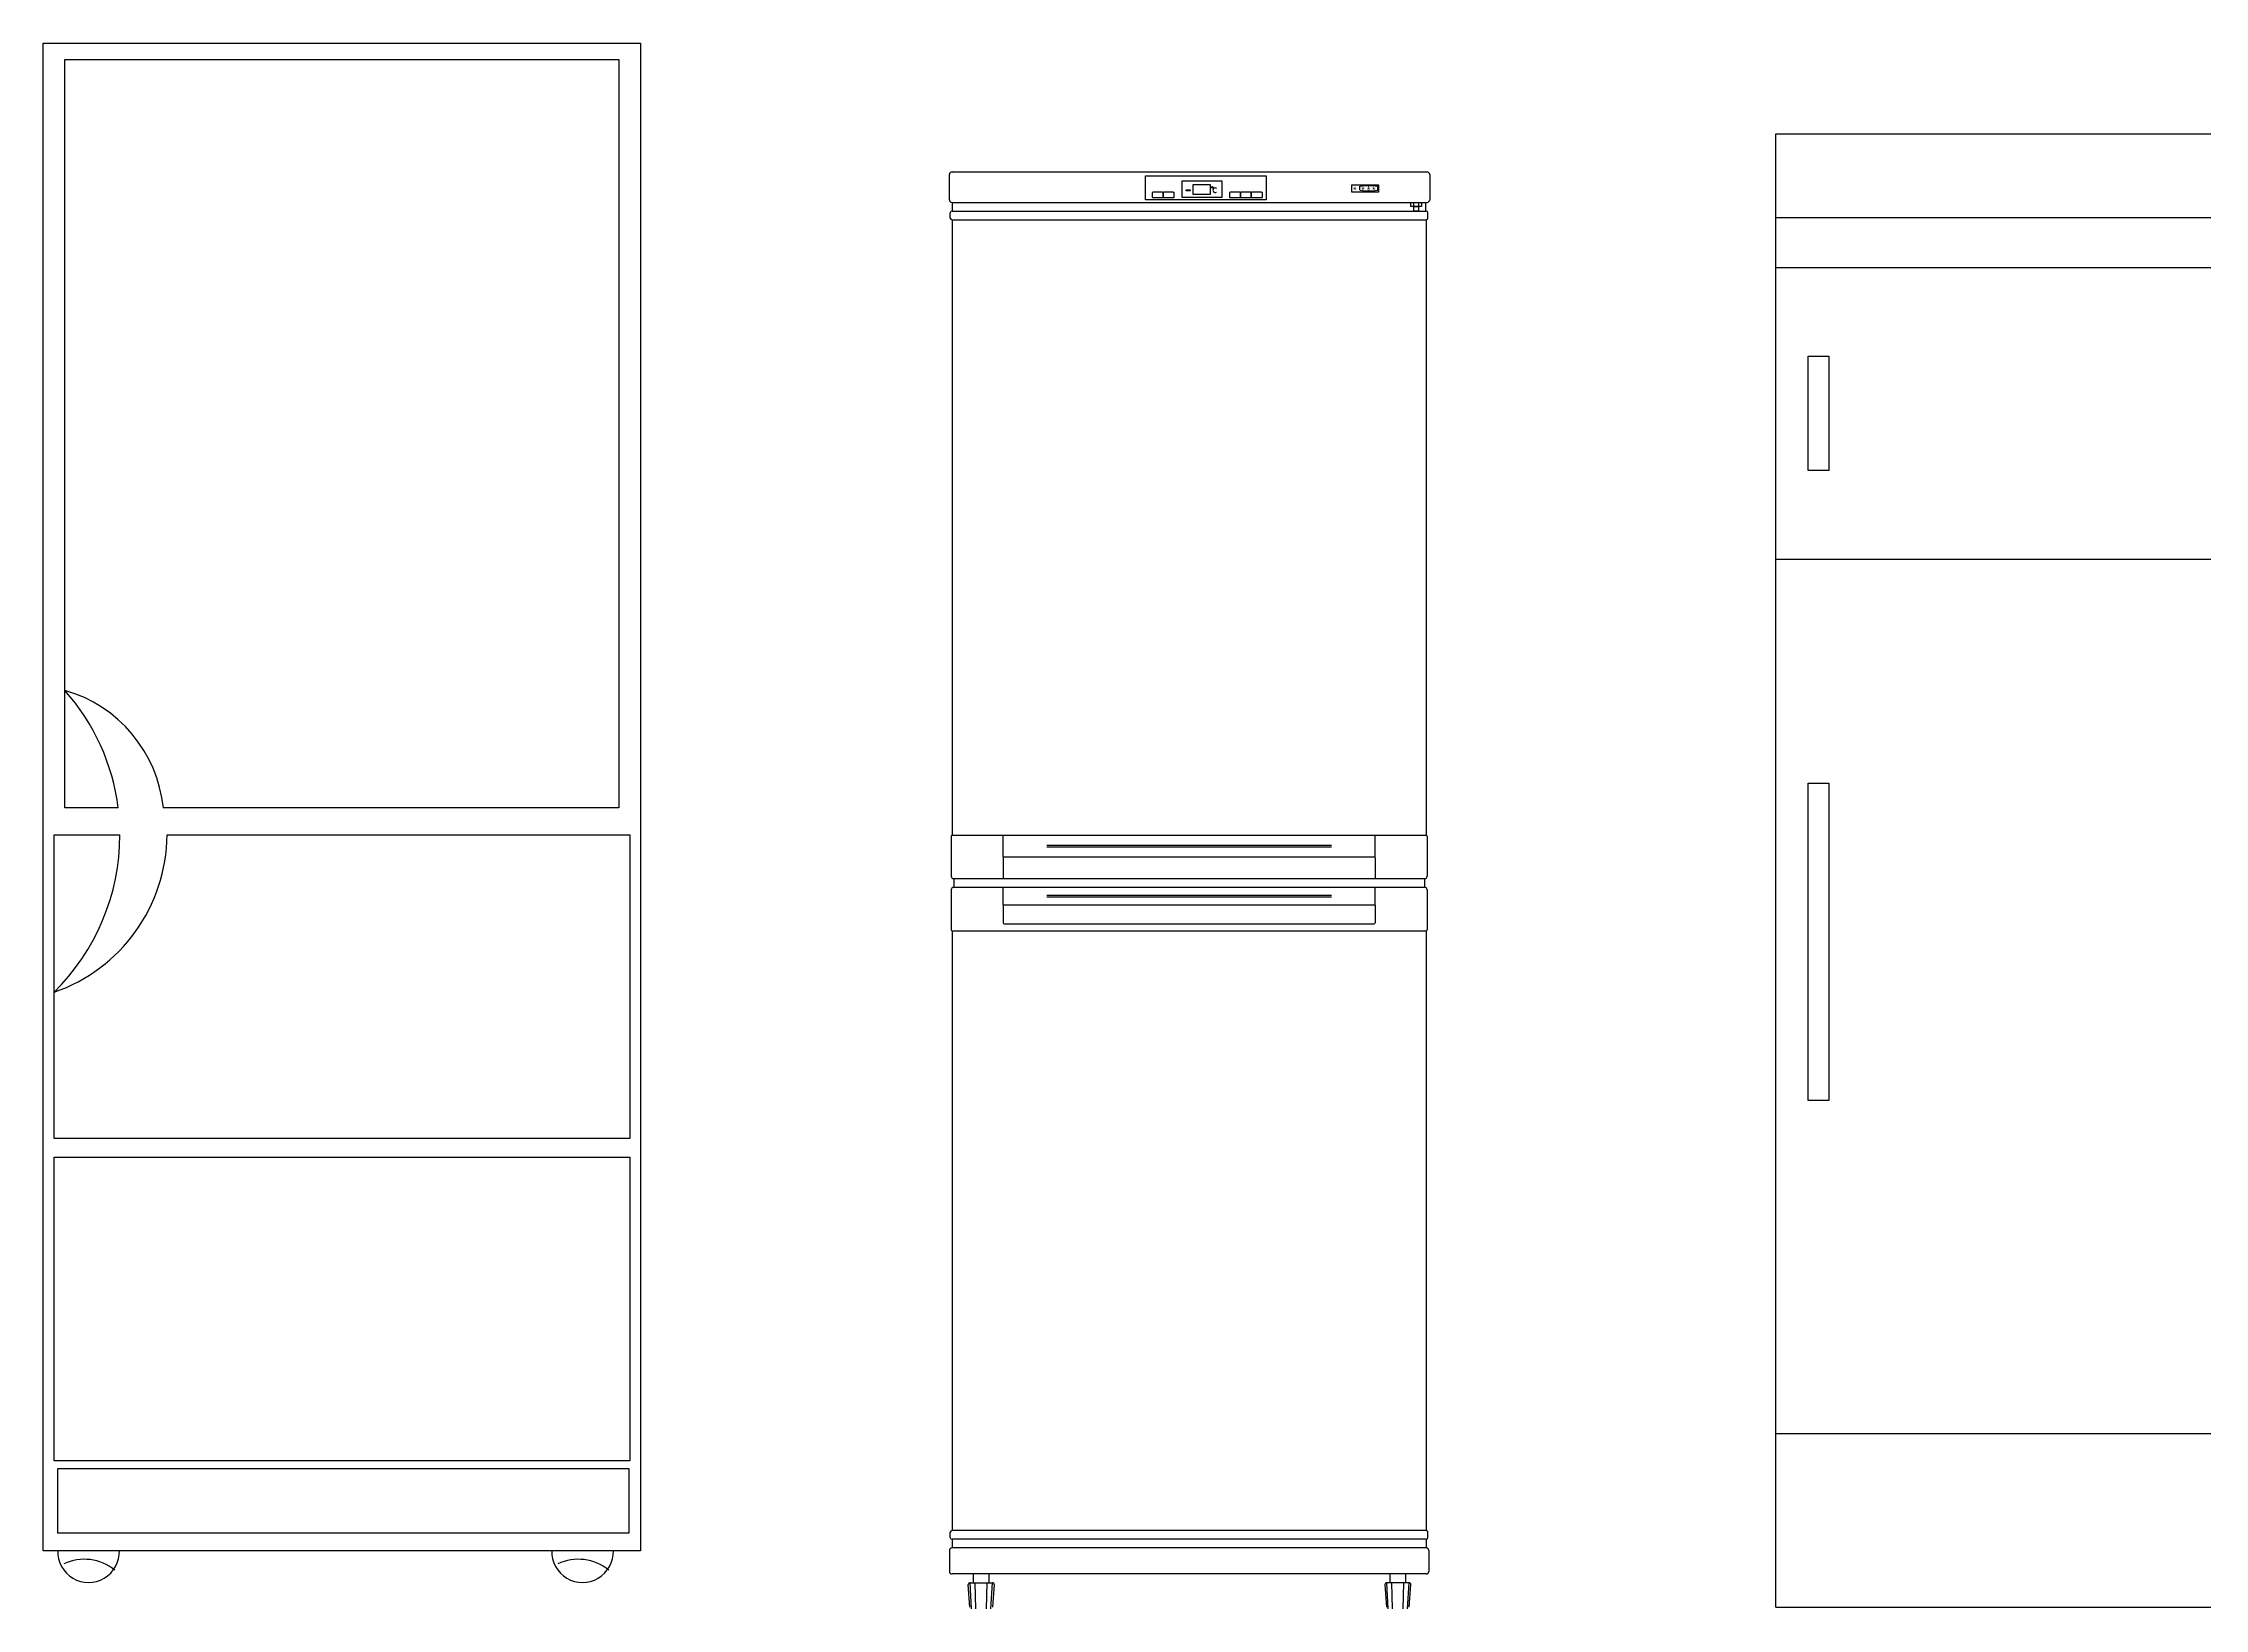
# Model space of a CAD drawing. Header units: millimetres. Extents: x 802 to 11587, y 857 to 9680.
# Drawn here: x 2591 to 5080, y 7773 to 9575 of the extents above; entities that cross this region are included whole.
import ezdxf

# ---------------------------------------------------------------- set-up
doc = ezdxf.new("R2010")
doc.units = ezdxf.units.MM
doc.styles.get("Standard").update_dxf_attribs({"font": 'arial.ttf'})

msp = doc.modelspace()

# ---------------------------------------------------------------- linework, layer by layer
at = {"color": 0}
for p, q in [((2591.1, 7839.9), (2591.1, 9575.4)), ((2591.1, 9575.4), (3279, 9575.4)), ((3279, 9575.4), (3279, 7839.9)), ((2616.1, 8695.2), (2616.1, 9556.7)), ((2616.1, 9556.7), (3254, 9556.7)), ((3254, 9556.7), (3254, 8695.2)), ((4586.1, 9471), (5386.1, 9471)), ((3634.6, 9395.2), (3634.6, 9424.2)), ((3637.6, 9427.2), (4184.6, 9427.2)), ((4187.6, 9424.2), (4187.6, 9395.2)), ((3637.6, 9392.2), (3637.6, 9382.2)), ((3637.6, 9392.2), (4184.6, 9392.2)), ((4168.9, 9392.2), (4168.9, 9387.6)), ((4174.8, 9392.2), (4174.8, 9387.6)), ((4182.6, 9392.2), (4182.6, 9382.2)), ((3635.6, 9374.2), (3635.6, 9380.2)), ((3637.6, 9382.2), (4183.6, 9382.2)), ((3637.6, 9372.2), (3637.6, 8663.7)), ((3637.6, 9372.2), (4183.6, 9372.2)), ((4183.6, 9372.2), (4183.6, 8663.7)), ((4185.6, 9374.2), (4185.6, 9380.2)), ((4623.3, 9083.4), (4623.3, 9215.1)), ((4623.3, 9215.1), (4647.3, 9215.1)), ((4647.3, 9215.1), (4647.3, 9083.4)), ((4647.3, 9083.4), (4623.3, 9083.4)), ((4623.3, 8723.5), (4647.3, 8723.5)), ((4623.3, 8358.2), (4623.3, 8723.5)), ((4647.3, 8723.5), (4647.3, 8358.2)), ((2677.5, 8695.2), (2616.1, 8695.2)), ((3254, 8695.2), (2729.4, 8695.2)), ((2603.6, 8664), (2679.5, 8664)), ((2603.6, 8314.4), (2603.6, 8664)), ((2733.8, 8664), (3266.5, 8664)), ((3266.5, 8664), (3266.5, 8314.4)), ((3636.6, 8662.7), (3636.6, 8616.7)), ((3637.6, 8663.7), (4183.6, 8663.7)), ((3696.6, 8638.7), (3696.6, 8663.7)), ((4124.6, 8638.7), (4124.6, 8663.7)), ((4184.6, 8662.7), (4184.6, 8616.7)), ((3696.6, 8638.7), (3696.6, 8613.7)), ((3696.6, 8638.7), (4124.6, 8638.7)), ((3746.6, 8652.4), (4074.6, 8652.4)), ((3746.6, 8650.4), (4074.6, 8650.4)), ((4124.6, 8638.2), (4124.6, 8613.7)), ((3639.6, 8613.7), (3639.6, 8603.7)), ((3639.6, 8613.7), (4181.6, 8613.7)), ((4181.6, 8613.7), (4181.6, 8603.7)), ((3636.6, 8600.7), (3636.6, 8554.7)), ((3639.6, 8603.7), (4181.6, 8603.7)), ((3696.6, 8583.7), (3696.6, 8603.7)), ((3746.6, 8594.7), (4074.6, 8594.7)), ((3746.6, 8592.7), (4074.6, 8592.7)), ((4124.6, 8583.2), (4124.6, 8603.7)), ((4184.6, 8600.7), (4184.6, 8554.7)), ((3696.6, 8583.7), (4124.6, 8583.7)), ((3696.6, 8583.2), (3696.6, 8562.7)), ((4124.6, 8583.2), (4124.6, 8562.7)), ((3637.6, 8553.7), (3637.6, 7863.2)), ((3637.6, 8553.7), (4183.6, 8553.7)), ((3697.6, 8561.7), (4123.6, 8561.7)), ((4183.6, 8553.7), (4183.6, 7863.2)), ((4647.3, 8358.2), (4623.3, 8358.2)), ((3266.5, 8314.4), (2603.6, 8314.4)), ((2603.6, 8293.1), (3266.5, 8293.1)), ((2603.6, 7943.5), (2603.6, 8293.1)), ((3266.5, 8293.1), (3266.5, 7943.5)), ((3266.5, 7943.5), (2603.6, 7943.5)), ((2607.8, 7934.8), (3265.4, 7934.8)), ((2607.8, 7860.3), (2607.8, 7934.8)), ((3265.4, 7934.8), (3265.4, 7860.3)), ((3265.4, 7860.3), (2607.8, 7860.3)), ((3634.6, 7840.2), (3634.6, 7816.2)), ((3635.6, 7855.2), (3635.6, 7861.2)), ((4183.6, 7863.2), (3637.6, 7863.2)), ((3637.6, 7853.2), (3637.6, 7843.2)), ((4183.6, 7853.2), (3637.6, 7853.2)), ((4183.6, 7843.2), (3637.6, 7843.2)), ((4183.6, 7853.2), (4183.6, 7843.2)), ((4185.6, 7855.2), (4185.6, 7861.2)), ((4186.6, 7840.2), (4186.6, 7816.2)), ((3279, 7839.9), (2591.1, 7839.9)), ((4183.6, 7813.2), (3637.6, 7813.2)), ((3658.1, 7775), (3656.3, 7801)), ((3658.3, 7803.2), (3684.1, 7803.2)), ((3660.1, 7773.2), (3658.3, 7803.2)), ((3662.1, 7803.2), (3662.1, 7813.2)), ((3665.1, 7773.2), (3664.3, 7803.2)), ((3677.3, 7773.2), (3678.1, 7803.2)), ((3680.3, 7803.2), (3680.3, 7813.2)), ((3682.3, 7773.2), (3684.1, 7803.2)), ((3686.1, 7801), (3684.3, 7775)), ((4136.1, 7801), (4137.8, 7775)), ((4163.8, 7803.2), (4138.1, 7803.2)), ((4139.8, 7773.2), (4138.1, 7803.2)), ((4141.9, 7803.2), (4141.9, 7813.2)), ((4144.9, 7773.2), (4144, 7803.2)), ((4157, 7773.2), (4157.9, 7803.2)), ((4160, 7803.2), (4160, 7813.2)), ((4162.1, 7773.2), (4163.8, 7803.2)), ((4164.1, 7775), (4165.8, 7801)), ((4586.1, 7775), (5386.1, 7775))]:
    msp.add_line(p, q, dxfattribs=at)
at = {"color": 0, "linetype": 'Continuous'}
for p, q in [((4586.1, 7775), (4586.1, 9471)), ((4586.1, 9375), (5386.1, 9375)), ((4586.1, 9317.1), (5386.1, 9317.1)), ((4586.1, 8981.6), (5386.1, 8981.6)), ((4586.1, 7975), (5386.1, 7975))]:
    msp.add_line(p, q, dxfattribs=at)
at = {"color": 0}
for points in [[(3860.3, 9422.9), (3999.2, 9422.9), (3999.2, 9395.1), (3860.3, 9395.1)], [(3902.5, 9417), (3948.1, 9417), (3948.1, 9398), (3902.5, 9398)], [(3915.2, 9412.9), (3934.7, 9412.9), (3934.7, 9401.3), (3915.2, 9401.3)], [(4097.8, 9412.6), (4128.5, 9412.6), (4128.5, 9404.1), (4097.8, 9404.1)], [(3907.2, 9406.7), (3911.9, 9406.7), (3911.9, 9405.7), (3907.2, 9405.7)], [(4165.9, 9392.2), (4178.2, 9392.2), (4178.2, 9387.6), (4165.9, 9387.6)], [(4169.2, 9387.6), (4174.8, 9387.6), (4174.8, 9382.2), (4169.2, 9382.2)]]:
    msp.add_lwpolyline(points, close=True, dxfattribs=at)
for points in [[(4107.3, 9406.1), (4107.3, 9410.7)], [(4116.8, 9411.4), (4117.4, 9411.4)], [(4127.4, 9410.7), (4127.4, 9406.2)], [(4117.4, 9405.4), (4116.8, 9405.4)]]:
    msp.add_lwpolyline(points, dxfattribs=at)
for points in [[(3869.3, 9404.2), (3879.7, 9404.2, -0.414214), (3880.7, 9403.2), (3880.7, 9398.3, -0.414214), (3879.7, 9397.3), (3869.3, 9397.3, -0.414214), (3868.3, 9398.3), (3868.3, 9403.2, -0.414214)], [(3881.7, 9404.2), (3892, 9404.2, -0.414214), (3893, 9403.2), (3893, 9398.3, -0.414214), (3892, 9397.3), (3881.7, 9397.3, -0.414214), (3880.7, 9398.3), (3880.7, 9403.2, -0.414214)], [(3958.4, 9404.2), (3968.8, 9404.2, -0.414214), (3969.8, 9403.2), (3969.8, 9398.3, -0.414214), (3968.8, 9397.3), (3958.4, 9397.3, -0.414214), (3957.4, 9398.3), (3957.4, 9403.2, -0.414214)], [(3970.8, 9404.2), (3981.2, 9404.2, -0.414214), (3982.2, 9403.2), (3982.2, 9398.3, -0.414214), (3981.2, 9397.3), (3970.8, 9397.3, -0.414214), (3969.8, 9398.3), (3969.8, 9403.2, -0.414214)], [(3983.2, 9404.2), (3993.6, 9404.2, -0.414214), (3994.6, 9403.2), (3994.6, 9398.3, -0.414214), (3993.6, 9397.3), (3983.2, 9397.3, -0.414214), (3982.2, 9398.3), (3982.2, 9403.2, -0.414214)]]:
    msp.add_lwpolyline(points, format="xyb", close=True, dxfattribs=at)
msp.add_circle((3937.3, 9409.5), 0.858, dxfattribs=at)
for centre, radius, start, end in [((3637.6, 9424.2), 3, 90, 180), ((3940.7, 9406.2), 2.64, 52.7683, 304.292), ((4117.1, 9337.6), 73.8, 81.9421, 97.6064), ((4184.6, 9424.2), 3, 0, 90), ((3637.6, 9395.2), 3, 180, 270), ((4117.1, 9479.3), 73.8, 262.3936, 278.0579), ((4184.6, 9395.2), 3, 270, 0), ((3637.6, 9380.2), 2, 90, 180), ((3637.6, 9374.2), 2, 180, 270), ((4183.6, 9380.2), 2, 0, 90), ((4183.6, 9374.2), 2, 270, 0), ((2572.6, 8678.8), 157.7, 5.9644, 73.9662), ((2428.7, 8663.7), 250.8, 7.2103, 41.6443), ((2423.7, 8664.8), 255.8, 314.5634, 359.8135), ((2540.6, 8665.6), 193.2, 289.0336, 359.518), ((3637.6, 8662.7), 1, 90, 180), ((4183.6, 8662.7), 1, 0, 90), ((3639.6, 8616.7), 3, 180, 270), ((4181.6, 8616.7), 3, 270, 0), ((3639.6, 8600.7), 3, 90, 180), ((4181.6, 8600.7), 3, 0, 90), ((3697.6, 8562.7), 1, 180, 270), ((4123.6, 8562.7), 1, 270, 0), ((3637.6, 8554.7), 1, 180, 270), ((4183.6, 8554.7), 1, 270, 0), ((3637.6, 7840.2), 3, 90, 180), ((3637.6, 7861.2), 2, 90, 180), ((3637.6, 7855.2), 2, 180, 270), ((4183.6, 7861.2), 2, 0, 90), ((4183.6, 7855.2), 2, 270, 0), ((4183.6, 7840.2), 3, 0, 90), ((2643.3, 7839), 35.5, 178.4559, 1.5441), ((2638.6, 7775), 55.1, 50.6789, 115.521), ((3212.1, 7839), 35.5, 178.4559, 1.5441), ((3207.4, 7775), 55.1, 50.6789, 115.521), ((3637.6, 7816.2), 3, 180, 270), ((4183.6, 7816.2), 3, 270, 0), ((3658.3, 7801.2), 2, 90, 183.8141), ((3684.1, 7801.2), 2, 356.1859, 90), ((4138.1, 7801.2), 2, 90, 183.8141), ((4163.8, 7801.2), 2, 356.1859, 90)]:
    msp.add_arc(centre, radius, start, end, dxfattribs=at)

# ---------------------------------------------------------------- texts
at = {"color": 0, "char_height": 7.2, "width": 6.559, "attachment_point": 1}
for insert in [(4099.5, 9410.2), (4108.8, 9410.2), (4115.3, 9410.2), (4121.2, 9410.2)]:
    msp.add_mtext('*', dxfattribs=dict(at, insert=insert))

doc.saveas('drawing.dxf')
